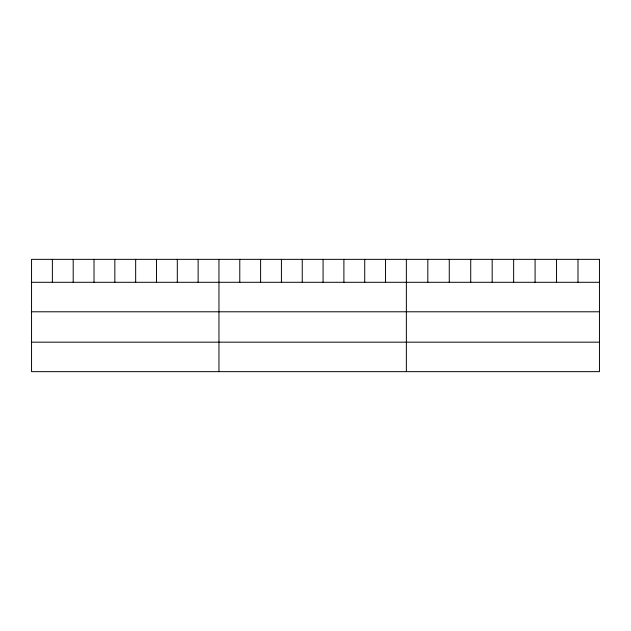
<?xml version="1.0" encoding="UTF-8"?>
<svg xmlns="http://www.w3.org/2000/svg" width="631" height="631" viewBox="0 0 631 631"><rect width="100%" height="100%" fill="white"/><g stroke="black" fill="none" stroke-linecap="round" stroke-linejoin="round"><path stroke-width="0.95" d="M31.55 282.294L599.45 282.294M31.55 311.785L599.45 311.785M31.55 342.168L599.45 342.168M577.996 259.349L577.996 282.294M556.542 259.349L556.542 282.294M535.088 259.349L535.088 282.294M513.634 259.349L513.634 282.294M492.18 259.349L492.18 282.294M470.726 259.349L470.726 282.294M449.272 259.349L449.272 282.294M427.818 259.349L427.818 282.294M406.364 259.349L406.364 371.651M385.541 259.349L385.541 282.294M364.718 259.349L364.718 282.294M343.895 259.349L343.895 282.294M323.072 259.349L323.072 282.294M302.249 259.349L302.249 282.294M281.426 259.349L281.426 282.294M260.603 259.349L260.603 282.294M239.78 259.349L239.78 282.294M218.957 259.349L218.957 371.651M198.134 259.349L198.134 282.294M177.311 259.349L177.311 282.294M156.488 259.349L156.488 282.294M135.665 259.349L135.665 282.294M114.842 259.349L114.842 282.294M94.019 259.349L94.019 282.294M73.196 259.349L73.196 282.294M52.373 259.349L52.373 282.294M599.45 259.349L31.55 259.349L31.55 371.651L599.45 371.651L599.45 259.349"/></g></svg>
